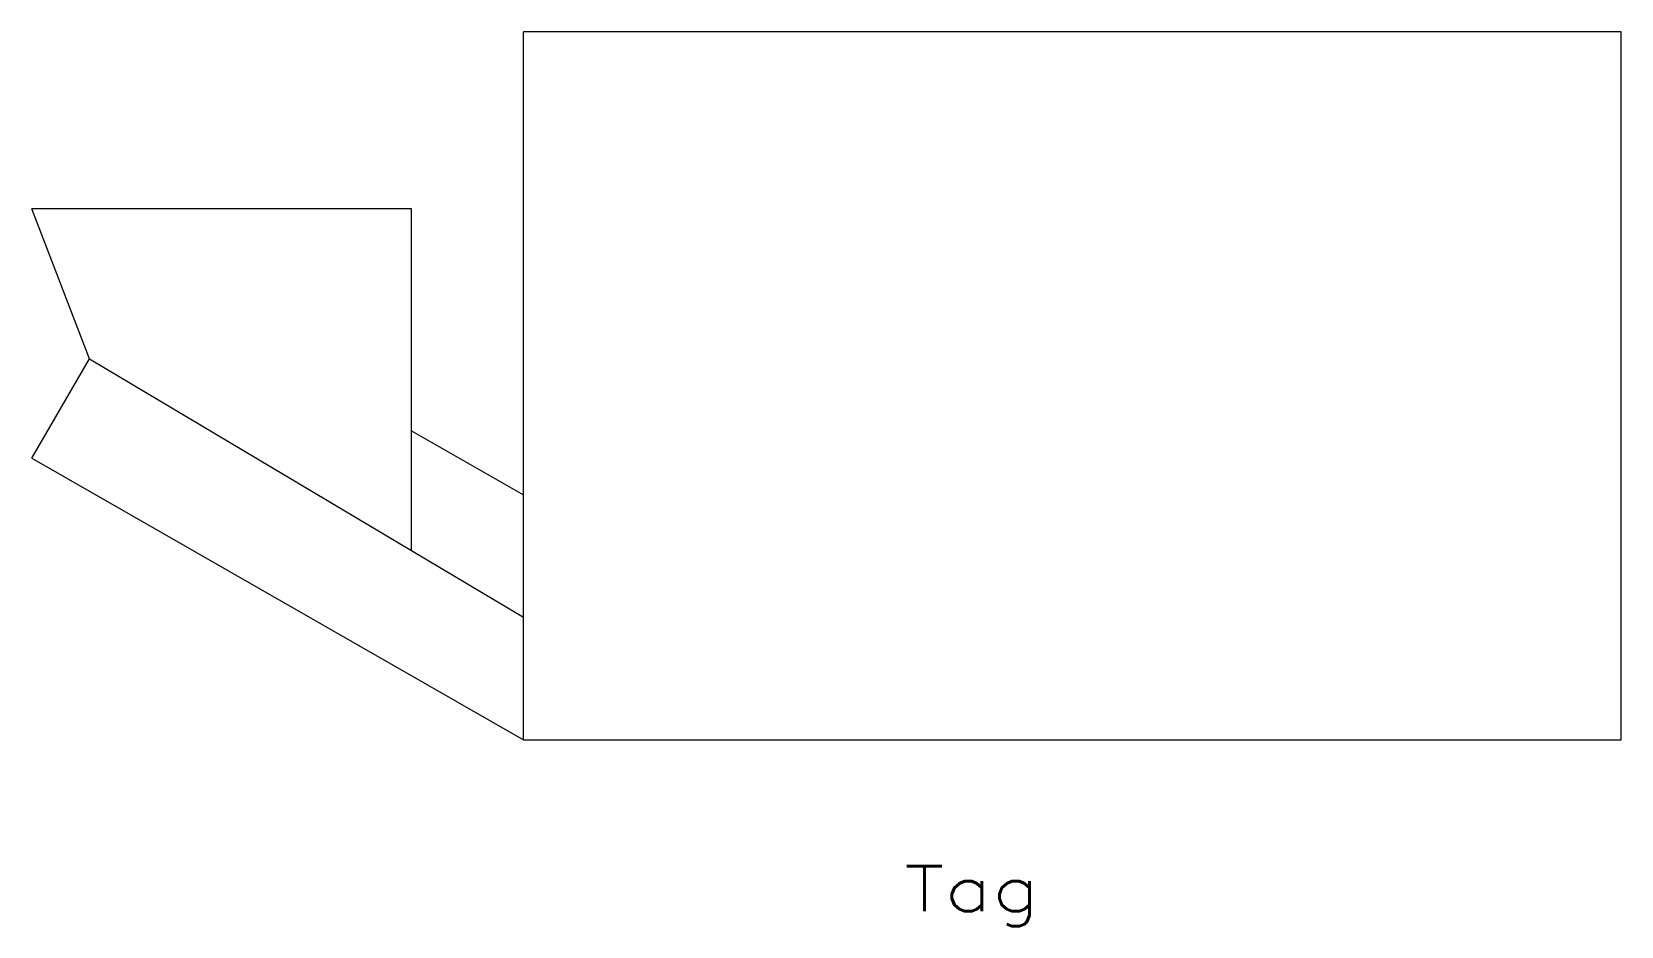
# Model space of a CAD drawing. Header units: inches. Extents: x -24.6 to 20.3, y -14.2 to 11.1.
import ezdxf
from ezdxf.enums import TextEntityAlignment as Align

# ---------------------------------------------------------------- set-up
doc = ezdxf.new("R2010")
doc.units = ezdxf.units.IN
doc.header["$MEASUREMENT"] = 0
doc.layers.get('0').update_dxf_attribs({"lineweight": 0})
doc.styles.add('_TCW_TXTSTY_1', font='TXT.SHX')

msp = doc.modelspace()

# ---------------------------------------------------------------- linework, layer by layer
at = {"linetype": 'Continuous'}
for p, q in [((-10.694, -8.936), (-10.694, 11.064)), ((20.306, 11.064), (-10.694, 11.064)), ((20.306, -8.936), (20.306, 11.064)), ((-22.944, 1.826), (-24.574, 6.064)), ((-13.85, 6.064), (-24.574, 6.064)), ((-13.85, -3.592), (-13.85, 6.064)), ((-24.574, -0.979), (-22.944, 1.826)), ((-22.944, 1.826), (-10.694, -5.472)), ((-13.85, -0.211), (-10.694, -2.012)), ((-24.574, -0.979), (-10.694, -8.936)), ((-10.694, -8.936), (20.306, -8.936))]:
    msp.add_line(p, q, dxfattribs=at)

# ---------------------------------------------------------------- texts
at = {"color": 7, "linetype": 'Continuous', "style": '_TCW_TXTSTY_1', "width": 1.166667}
msp.add_text('Tag', height=1.27, dxfattribs=at).set_placement((0.067, -13.774), (3.877, -13.774), align=Align.FIT)

doc.saveas('drawing.dxf')
